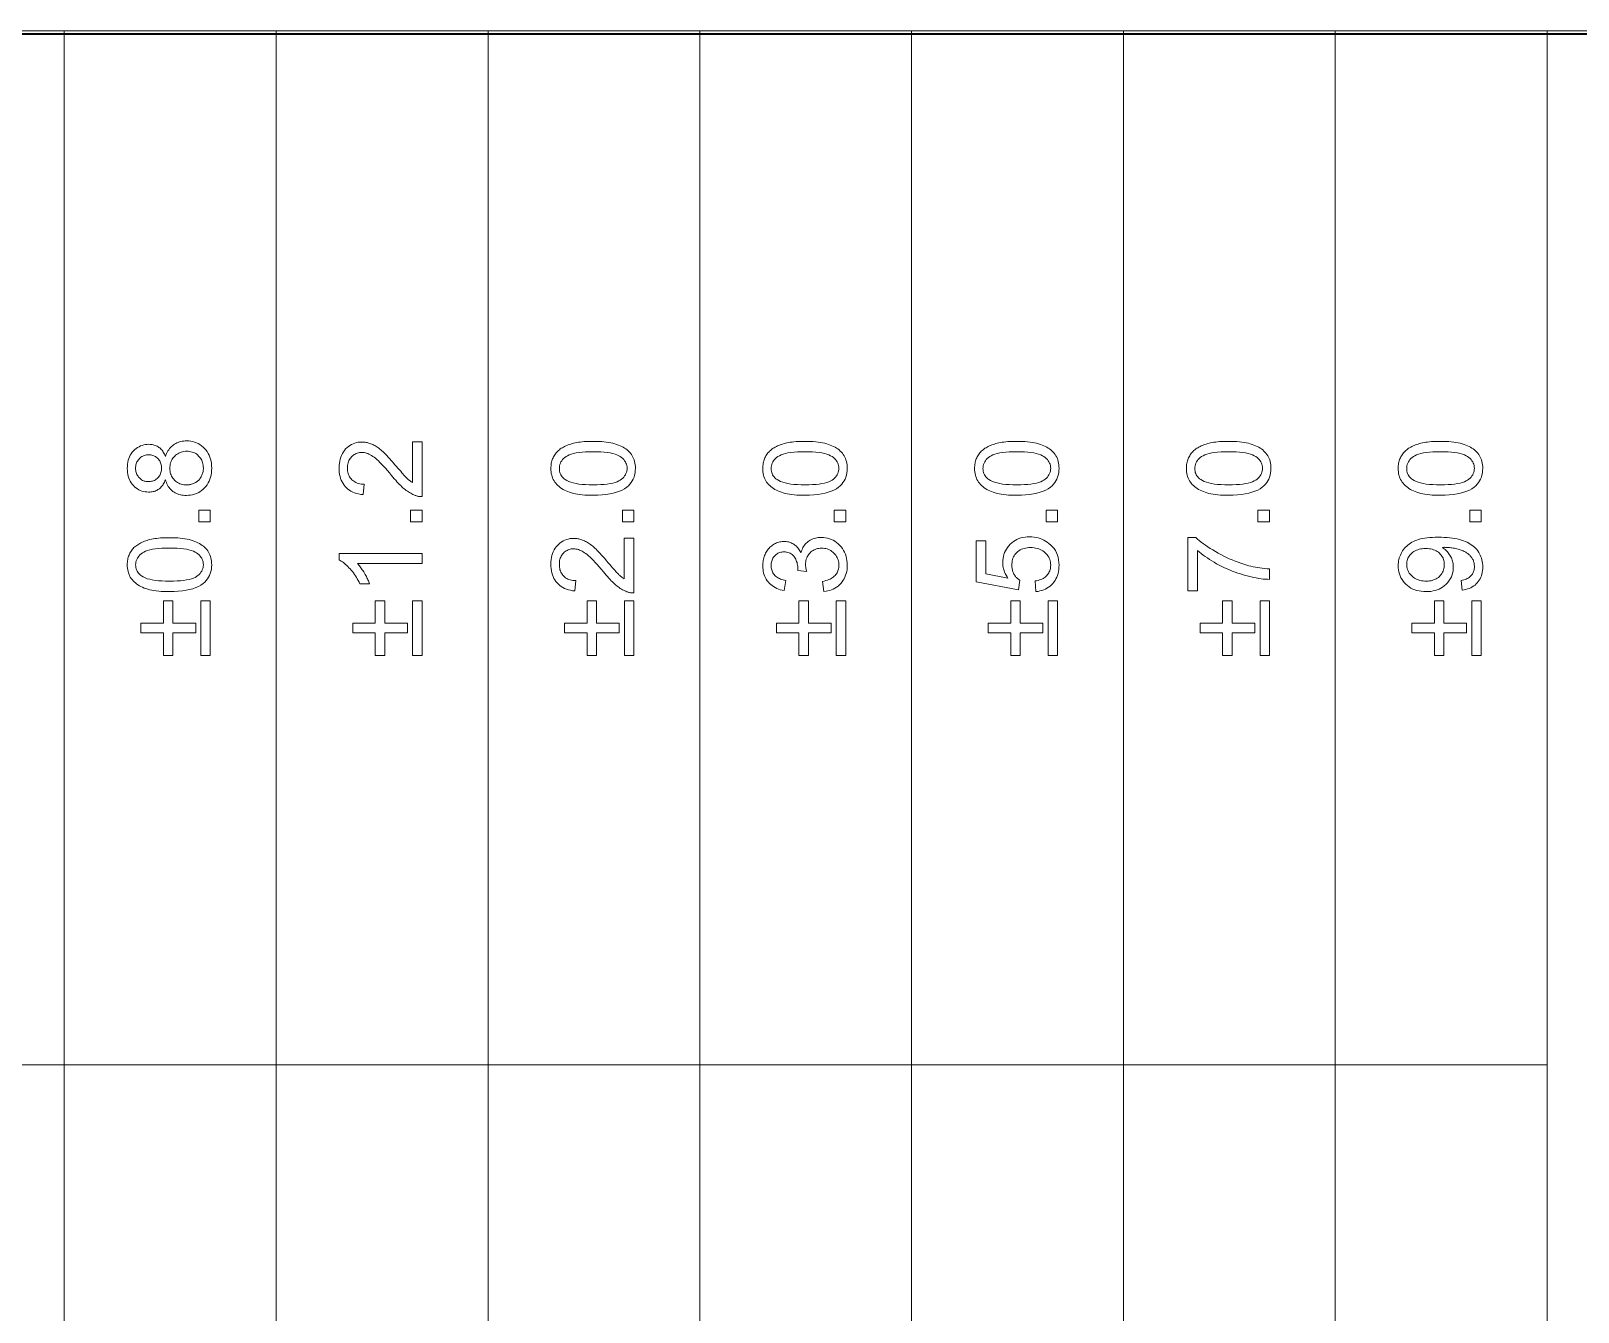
# Model space of a CAD drawing. Extents: x 23 to 417, y 3 to 294.
# Drawn here: x 194.55 to 213.25, y 34.78 to 50.27 of the extents above; entities that cross this region are included whole.
import ezdxf

# ---------------------------------------------------------------- set-up
doc = ezdxf.new("R2010")
doc.units = 0

msp = doc.modelspace()

# ---------------------------------------------------------------- linework, layer by layer
at = {"color": 7, "lineweight": 35}
msp.add_line((30.237, 50.237), (409.763, 50.237), dxfattribs=at)
at = {"color": 7, "lineweight": 13}
for p, q in [((176.467, 50.272), (230.802, 50.272)), ((194.952, 10.272), (194.952, 50.272)), ((197.513, 10.272), (197.513, 50.272)), ((200.074, 10.272), (200.074, 50.272)), ((202.634, 10.272), (202.634, 50.272)), ((205.195, 10.272), (205.195, 50.272)), ((207.756, 10.272), (207.756, 50.272)), ((210.316, 10.272), (210.316, 50.272)), ((212.877, 10.272), (212.877, 50.272)), ((182.149, 37.772), (212.877, 37.772))]:
    msp.add_line(p, q, dxfattribs=at)
for points in [[(196.175, 44.846), (196.169, 44.831), (196.162, 44.817), (196.156, 44.804), (196.148, 44.791), (196.141, 44.78), (196.132, 44.769), (196.124, 44.759), (196.115, 44.749), (196.105, 44.741), (196.095, 44.733), (196.084, 44.726), (196.073, 44.72), (196.062, 44.714), (196.05, 44.709), (196.038, 44.705), (196.025, 44.702), (196.012, 44.699), (195.999, 44.697), (195.985, 44.696), (195.971, 44.696), (195.949, 44.697), (195.928, 44.699), (195.908, 44.703), (195.889, 44.709), (195.87, 44.716), (195.852, 44.724), (195.835, 44.734), (195.818, 44.746), (195.802, 44.76), (195.787, 44.774), (195.773, 44.791), (195.76, 44.808), (195.749, 44.826), (195.74, 44.846), (195.731, 44.866), (195.725, 44.887), (195.719, 44.91), (195.716, 44.933), (195.714, 44.958), (195.713, 44.983), (195.714, 45.009), (195.716, 45.034), (195.72, 45.057), (195.725, 45.08), (195.732, 45.101), (195.74, 45.122), (195.75, 45.141), (195.761, 45.16), (195.774, 45.177), (195.789, 45.194), (195.804, 45.209), (195.821, 45.223), (195.837, 45.235), (195.855, 45.245), (195.873, 45.254), (195.892, 45.261), (195.912, 45.267), (195.932, 45.271), (195.953, 45.273), (195.974, 45.274), (195.988, 45.273), (196.001, 45.272), (196.014, 45.27), (196.027, 45.268), (196.039, 45.265), (196.051, 45.261), (196.063, 45.256), (196.074, 45.25), (196.085, 45.244), (196.095, 45.237), (196.105, 45.23), (196.115, 45.221), (196.124, 45.212), (196.133, 45.202), (196.141, 45.191), (196.148, 45.18), (196.156, 45.168), (196.162, 45.155), (196.169, 45.141), (196.175, 45.126), (196.181, 45.144), (196.188, 45.162), (196.196, 45.178), (196.204, 45.193), (196.214, 45.208), (196.224, 45.221), (196.235, 45.234), (196.246, 45.246), (196.258, 45.257), (196.271, 45.267), (196.285, 45.276), (196.299, 45.284), (196.314, 45.291), (196.329, 45.297), (196.345, 45.303), (196.361, 45.307), (196.378, 45.31), (196.395, 45.313), (196.413, 45.314), (196.431, 45.315), (196.456, 45.314), (196.481, 45.311), (196.504, 45.307), (196.527, 45.3), (196.549, 45.292), (196.57, 45.282), (196.591, 45.27), (196.61, 45.257), (196.629, 45.241), (196.647, 45.224), (196.663, 45.205), (196.678, 45.185), (196.691, 45.164), (196.703, 45.142), (196.712, 45.119), (196.72, 45.094), (196.726, 45.069), (196.73, 45.042), (196.733, 45.014), (196.734, 44.985), (196.733, 44.956), (196.73, 44.928), (196.726, 44.902), (196.72, 44.876), (196.712, 44.852), (196.702, 44.828), (196.691, 44.806), (196.678, 44.785), (196.663, 44.765), (196.646, 44.746), (196.628, 44.729), (196.609, 44.714), (196.59, 44.7), (196.569, 44.688), (196.548, 44.678), (196.526, 44.67), (196.502, 44.664), (196.478, 44.659), (196.453, 44.657), (196.428, 44.656), (196.408, 44.656), (196.39, 44.658), (196.372, 44.66), (196.355, 44.664), (196.338, 44.668), (196.322, 44.674), (196.307, 44.68), (196.292, 44.687), (196.278, 44.696), (196.264, 44.705), (196.252, 44.716), (196.24, 44.727), (196.229, 44.739), (196.218, 44.751), (196.209, 44.765), (196.2, 44.78), (196.193, 44.795), (196.186, 44.811), (196.18, 44.828)], [(199.16, 45.302), (199.278, 45.302), (199.278, 44.641), (199.269, 44.641), (199.26, 44.642), (199.251, 44.642), (199.243, 44.643), (199.234, 44.644), (199.226, 44.646), (199.217, 44.648), (199.209, 44.65), (199.201, 44.653), (199.192, 44.656), (199.179, 44.661), (199.165, 44.667), (199.152, 44.674), (199.139, 44.681), (199.125, 44.689), (199.112, 44.697), (199.099, 44.706), (199.086, 44.716), (199.072, 44.726), (199.059, 44.737), (199.046, 44.748), (199.032, 44.761), (199.018, 44.774), (199.004, 44.789), (198.989, 44.805), (198.973, 44.821), (198.958, 44.839), (198.941, 44.857), (198.925, 44.877), (198.908, 44.897), (198.882, 44.929), (198.857, 44.958), (198.833, 44.986), (198.81, 45.011), (198.788, 45.034), (198.767, 45.055), (198.748, 45.074), (198.73, 45.09), (198.712, 45.105), (198.696, 45.118), (198.681, 45.128), (198.665, 45.138), (198.65, 45.147), (198.635, 45.154), (198.62, 45.161), (198.605, 45.166), (198.591, 45.17), (198.577, 45.173), (198.562, 45.174), (198.548, 45.175), (198.534, 45.174), (198.52, 45.173), (198.507, 45.17), (198.494, 45.167), (198.481, 45.162), (198.469, 45.156), (198.457, 45.149), (198.446, 45.141), (198.436, 45.133), (198.425, 45.123), (198.416, 45.112), (198.407, 45.101), (198.4, 45.089), (198.393, 45.076), (198.388, 45.063), (198.383, 45.049), (198.38, 45.034), (198.377, 45.019), (198.376, 45.003), (198.375, 44.987), (198.376, 44.969), (198.377, 44.953), (198.38, 44.937), (198.384, 44.921), (198.388, 44.907), (198.394, 44.893), (198.401, 44.88), (198.409, 44.867), (198.418, 44.856), (198.428, 44.845), (198.439, 44.835), (198.451, 44.826), (198.464, 44.818), (198.477, 44.811), (198.492, 44.805), (198.507, 44.8), (198.523, 44.796), (198.54, 44.793), (198.557, 44.791), (198.576, 44.791), (198.563, 44.665), (198.535, 44.668), (198.509, 44.673), (198.484, 44.679), (198.461, 44.686), (198.438, 44.695), (198.417, 44.706), (198.398, 44.718), (198.38, 44.731), (198.363, 44.746), (198.348, 44.762), (198.333, 44.78), (198.321, 44.798), (198.31, 44.818), (198.3, 44.839), (198.292, 44.861), (198.285, 44.885), (198.28, 44.909), (198.276, 44.935), (198.274, 44.961), (198.274, 44.989), (198.274, 45.018), (198.277, 45.044), (198.281, 45.07), (198.286, 45.095), (198.293, 45.118), (198.302, 45.14), (198.313, 45.161), (198.325, 45.181), (198.338, 45.2), (198.353, 45.217), (198.37, 45.233), (198.387, 45.247), (198.405, 45.26), (198.423, 45.271), (198.443, 45.28), (198.463, 45.288), (198.484, 45.294), (198.505, 45.298), (198.528, 45.3), (198.551, 45.301), (198.563, 45.301), (198.575, 45.3), (198.587, 45.299), (198.599, 45.297), (198.611, 45.295), (198.622, 45.292), (198.634, 45.289), (198.646, 45.285), (198.658, 45.281), (198.669, 45.277), (198.681, 45.271), (198.693, 45.265), (198.704, 45.259), (198.717, 45.252), (198.729, 45.244), (198.741, 45.235), (198.753, 45.226), (198.766, 45.216), (198.778, 45.206), (198.791, 45.195), (198.805, 45.183), (198.819, 45.169), (198.834, 45.154), (198.85, 45.137), (198.867, 45.119), (198.885, 45.099), (198.904, 45.078), (198.924, 45.056), (198.945, 45.031), (198.967, 45.006), (198.985, 44.984), (199.002, 44.965), (199.018, 44.947), (199.032, 44.93), (199.045, 44.915), (199.057, 44.902), (199.068, 44.89), (199.077, 44.88), (199.086, 44.871), (199.093, 44.864), (199.1, 44.858), (199.106, 44.852), (199.113, 44.846), (199.12, 44.84), (199.126, 44.835), (199.133, 44.83), (199.14, 44.825), (199.146, 44.821), (199.153, 44.816), (199.16, 44.812)], [(201.345, 44.657), (201.31, 44.657), (201.277, 44.659), (201.245, 44.66), (201.214, 44.663), (201.185, 44.666), (201.157, 44.67), (201.131, 44.675), (201.106, 44.68), (201.082, 44.687), (201.06, 44.694), (201.039, 44.701), (201.018, 44.71), (200.999, 44.719), (200.981, 44.728), (200.964, 44.739), (200.948, 44.75), (200.933, 44.762), (200.918, 44.775), (200.905, 44.788), (200.893, 44.802), (200.882, 44.817), (200.872, 44.832), (200.863, 44.849), (200.855, 44.866), (200.849, 44.883), (200.844, 44.902), (200.839, 44.921), (200.837, 44.941), (200.835, 44.962), (200.834, 44.983), (200.835, 44.999), (200.836, 45.015), (200.837, 45.03), (200.839, 45.044), (200.842, 45.059), (200.846, 45.073), (200.85, 45.086), (200.855, 45.099), (200.86, 45.112), (200.867, 45.124), (200.873, 45.136), (200.881, 45.148), (200.889, 45.159), (200.897, 45.17), (200.906, 45.18), (200.916, 45.19), (200.926, 45.199), (200.937, 45.208), (200.948, 45.217), (200.96, 45.225), (200.973, 45.232), (200.986, 45.24), (200.999, 45.247), (201.013, 45.254), (201.028, 45.26), (201.043, 45.266), (201.059, 45.272), (201.075, 45.277), (201.092, 45.282), (201.109, 45.287), (201.127, 45.291), (201.146, 45.295), (201.167, 45.298), (201.189, 45.301), (201.212, 45.304), (201.236, 45.306), (201.261, 45.307), (201.288, 45.308), (201.316, 45.309), (201.345, 45.309), (201.38, 45.309), (201.413, 45.308), (201.445, 45.306), (201.475, 45.303), (201.504, 45.3), (201.532, 45.296), (201.558, 45.292), (201.583, 45.286), (201.607, 45.28), (201.629, 45.273), (201.65, 45.265), (201.671, 45.257), (201.69, 45.248), (201.708, 45.238), (201.725, 45.228), (201.741, 45.217), (201.757, 45.205), (201.771, 45.192), (201.784, 45.179), (201.796, 45.165), (201.808, 45.15), (201.818, 45.135), (201.826, 45.118), (201.834, 45.101), (201.841, 45.084), (201.846, 45.065), (201.85, 45.046), (201.853, 45.026), (201.855, 45.005), (201.855, 44.983), (201.854, 44.955), (201.851, 44.928), (201.846, 44.902), (201.839, 44.877), (201.829, 44.854), (201.818, 44.832), (201.805, 44.811), (201.789, 44.792), (201.771, 44.773), (201.752, 44.756), (201.725, 44.737), (201.695, 44.72), (201.663, 44.706), (201.627, 44.693), (201.588, 44.682), (201.545, 44.673), (201.5, 44.666), (201.452, 44.661), (201.4, 44.658)], [(203.906, 44.657), (203.871, 44.657), (203.838, 44.659), (203.806, 44.66), (203.775, 44.663), (203.746, 44.666), (203.718, 44.67), (203.691, 44.675), (203.666, 44.68), (203.643, 44.687), (203.62, 44.694), (203.599, 44.701), (203.579, 44.71), (203.56, 44.719), (203.542, 44.728), (203.525, 44.739), (203.508, 44.75), (203.493, 44.762), (203.479, 44.775), (203.466, 44.788), (203.454, 44.802), (203.442, 44.817), (203.432, 44.832), (203.424, 44.849), (203.416, 44.866), (203.41, 44.883), (203.404, 44.902), (203.4, 44.921), (203.397, 44.941), (203.396, 44.962), (203.395, 44.983), (203.395, 44.999), (203.396, 45.015), (203.398, 45.03), (203.4, 45.044), (203.403, 45.059), (203.407, 45.073), (203.411, 45.086), (203.416, 45.099), (203.421, 45.112), (203.427, 45.124), (203.434, 45.136), (203.441, 45.148), (203.449, 45.159), (203.458, 45.17), (203.467, 45.18), (203.477, 45.19), (203.487, 45.199), (203.497, 45.208), (203.509, 45.217), (203.521, 45.225), (203.533, 45.232), (203.546, 45.24), (203.56, 45.247), (203.574, 45.254), (203.588, 45.26), (203.604, 45.266), (203.619, 45.272), (203.635, 45.277), (203.652, 45.282), (203.669, 45.287), (203.688, 45.291), (203.707, 45.295), (203.728, 45.298), (203.749, 45.301), (203.772, 45.304), (203.797, 45.306), (203.822, 45.307), (203.849, 45.308), (203.877, 45.309), (203.906, 45.309), (203.94, 45.309), (203.974, 45.308), (204.005, 45.306), (204.036, 45.303), (204.065, 45.3), (204.093, 45.296), (204.119, 45.292), (204.144, 45.286), (204.168, 45.28), (204.19, 45.273), (204.211, 45.265), (204.231, 45.257), (204.25, 45.248), (204.269, 45.238), (204.286, 45.228), (204.302, 45.217), (204.317, 45.205), (204.331, 45.192), (204.345, 45.179), (204.357, 45.165), (204.368, 45.15), (204.378, 45.135), (204.387, 45.118), (204.395, 45.101), (204.401, 45.084), (204.407, 45.065), (204.411, 45.046), (204.414, 45.026), (204.415, 45.005), (204.416, 44.983), (204.415, 44.955), (204.412, 44.928), (204.407, 44.902), (204.399, 44.877), (204.39, 44.854), (204.379, 44.832), (204.365, 44.811), (204.35, 44.792), (204.332, 44.773), (204.312, 44.756), (204.286, 44.737), (204.256, 44.72), (204.223, 44.706), (204.187, 44.693), (204.148, 44.682), (204.106, 44.673), (204.061, 44.666), (204.012, 44.661), (203.961, 44.658)], [(206.467, 44.657), (206.432, 44.657), (206.398, 44.659), (206.366, 44.66), (206.336, 44.663), (206.307, 44.666), (206.279, 44.67), (206.252, 44.675), (206.227, 44.68), (206.203, 44.687), (206.181, 44.694), (206.16, 44.701), (206.14, 44.71), (206.121, 44.719), (206.103, 44.728), (206.085, 44.739), (206.069, 44.75), (206.054, 44.762), (206.04, 44.775), (206.027, 44.788), (206.014, 44.802), (206.003, 44.817), (205.993, 44.832), (205.984, 44.849), (205.977, 44.866), (205.97, 44.883), (205.965, 44.902), (205.961, 44.921), (205.958, 44.941), (205.956, 44.962), (205.956, 44.983), (205.956, 44.999), (205.957, 45.015), (205.959, 45.03), (205.961, 45.044), (205.964, 45.059), (205.967, 45.073), (205.972, 45.086), (205.976, 45.099), (205.982, 45.112), (205.988, 45.124), (205.995, 45.136), (206.002, 45.148), (206.01, 45.159), (206.019, 45.17), (206.028, 45.18), (206.037, 45.19), (206.047, 45.199), (206.058, 45.208), (206.07, 45.217), (206.081, 45.225), (206.094, 45.232), (206.107, 45.24), (206.121, 45.247), (206.135, 45.254), (206.149, 45.26), (206.164, 45.266), (206.18, 45.272), (206.196, 45.277), (206.213, 45.282), (206.23, 45.287), (206.248, 45.291), (206.268, 45.295), (206.288, 45.298), (206.31, 45.301), (206.333, 45.304), (206.357, 45.306), (206.383, 45.307), (206.41, 45.308), (206.437, 45.309), (206.467, 45.309), (206.501, 45.309), (206.534, 45.308), (206.566, 45.306), (206.596, 45.303), (206.626, 45.3), (206.653, 45.296), (206.68, 45.292), (206.705, 45.286), (206.728, 45.28), (206.751, 45.273), (206.772, 45.265), (206.792, 45.257), (206.811, 45.248), (206.829, 45.238), (206.846, 45.228), (206.863, 45.217), (206.878, 45.205), (206.892, 45.192), (206.905, 45.179), (206.918, 45.165), (206.929, 45.15), (206.939, 45.135), (206.948, 45.118), (206.956, 45.101), (206.962, 45.084), (206.967, 45.065), (206.971, 45.046), (206.974, 45.026), (206.976, 45.005), (206.977, 44.983), (206.976, 44.955), (206.973, 44.928), (206.967, 44.902), (206.96, 44.877), (206.951, 44.854), (206.939, 44.832), (206.926, 44.811), (206.91, 44.792), (206.893, 44.773), (206.873, 44.756), (206.847, 44.737), (206.817, 44.72), (206.784, 44.706), (206.748, 44.693), (206.709, 44.682), (206.667, 44.673), (206.621, 44.666), (206.573, 44.661), (206.521, 44.658)], [(209.027, 44.657), (208.992, 44.657), (208.959, 44.659), (208.927, 44.66), (208.896, 44.663), (208.867, 44.666), (208.839, 44.67), (208.813, 44.675), (208.788, 44.68), (208.764, 44.687), (208.742, 44.694), (208.721, 44.701), (208.701, 44.71), (208.681, 44.719), (208.663, 44.728), (208.646, 44.739), (208.63, 44.75), (208.615, 44.762), (208.6, 44.775), (208.587, 44.788), (208.575, 44.802), (208.564, 44.817), (208.554, 44.832), (208.545, 44.849), (208.537, 44.866), (208.531, 44.883), (208.526, 44.902), (208.522, 44.921), (208.519, 44.941), (208.517, 44.962), (208.516, 44.983), (208.517, 44.999), (208.518, 45.015), (208.519, 45.03), (208.522, 45.044), (208.524, 45.059), (208.528, 45.073), (208.532, 45.086), (208.537, 45.099), (208.543, 45.112), (208.549, 45.124), (208.556, 45.136), (208.563, 45.148), (208.571, 45.159), (208.579, 45.17), (208.588, 45.18), (208.598, 45.19), (208.608, 45.199), (208.619, 45.208), (208.63, 45.217), (208.642, 45.225), (208.655, 45.232), (208.668, 45.24), (208.681, 45.247), (208.695, 45.254), (208.71, 45.26), (208.725, 45.266), (208.741, 45.272), (208.757, 45.277), (208.774, 45.282), (208.791, 45.287), (208.809, 45.291), (208.828, 45.295), (208.849, 45.298), (208.871, 45.301), (208.894, 45.304), (208.918, 45.306), (208.944, 45.307), (208.97, 45.308), (208.998, 45.309), (209.027, 45.309), (209.062, 45.309), (209.095, 45.308), (209.127, 45.306), (209.157, 45.303), (209.186, 45.3), (209.214, 45.296), (209.24, 45.292), (209.265, 45.286), (209.289, 45.28), (209.311, 45.273), (209.332, 45.265), (209.353, 45.257), (209.372, 45.248), (209.39, 45.238), (209.407, 45.228), (209.423, 45.217), (209.439, 45.205), (209.453, 45.192), (209.466, 45.179), (209.478, 45.165), (209.49, 45.15), (209.5, 45.135), (209.509, 45.118), (209.516, 45.101), (209.523, 45.084), (209.528, 45.065), (209.532, 45.046), (209.535, 45.026), (209.537, 45.005), (209.537, 44.983), (209.536, 44.955), (209.533, 44.928), (209.528, 44.902), (209.521, 44.877), (209.512, 44.854), (209.5, 44.832), (209.487, 44.811), (209.471, 44.792), (209.454, 44.773), (209.434, 44.756), (209.407, 44.737), (209.378, 44.72), (209.345, 44.706), (209.309, 44.693), (209.27, 44.682), (209.228, 44.673), (209.182, 44.666), (209.134, 44.661), (209.082, 44.658)], [(211.588, 44.657), (211.553, 44.657), (211.52, 44.659), (211.488, 44.66), (211.457, 44.663), (211.428, 44.666), (211.4, 44.67), (211.374, 44.675), (211.349, 44.68), (211.325, 44.687), (211.302, 44.694), (211.281, 44.701), (211.261, 44.71), (211.242, 44.719), (211.224, 44.728), (211.207, 44.739), (211.191, 44.75), (211.175, 44.762), (211.161, 44.775), (211.148, 44.788), (211.136, 44.802), (211.125, 44.817), (211.115, 44.832), (211.106, 44.849), (211.098, 44.866), (211.092, 44.883), (211.086, 44.902), (211.082, 44.921), (211.079, 44.941), (211.078, 44.962), (211.077, 44.983), (211.077, 44.999), (211.078, 45.015), (211.08, 45.03), (211.082, 45.044), (211.085, 45.059), (211.089, 45.073), (211.093, 45.086), (211.098, 45.099), (211.103, 45.112), (211.109, 45.124), (211.116, 45.136), (211.124, 45.148), (211.131, 45.159), (211.14, 45.17), (211.149, 45.18), (211.159, 45.19), (211.169, 45.199), (211.18, 45.208), (211.191, 45.217), (211.203, 45.225), (211.215, 45.232), (211.228, 45.24), (211.242, 45.247), (211.256, 45.254), (211.271, 45.26), (211.286, 45.266), (211.301, 45.272), (211.318, 45.277), (211.334, 45.282), (211.352, 45.287), (211.37, 45.291), (211.389, 45.295), (211.41, 45.298), (211.432, 45.301), (211.455, 45.304), (211.479, 45.306), (211.504, 45.307), (211.531, 45.308), (211.559, 45.309), (211.588, 45.309), (211.622, 45.309), (211.656, 45.308), (211.687, 45.306), (211.718, 45.303), (211.747, 45.3), (211.775, 45.296), (211.801, 45.292), (211.826, 45.286), (211.85, 45.28), (211.872, 45.273), (211.893, 45.265), (211.913, 45.257), (211.933, 45.248), (211.951, 45.238), (211.968, 45.228), (211.984, 45.217), (211.999, 45.205), (212.014, 45.192), (212.027, 45.179), (212.039, 45.165), (212.05, 45.15), (212.06, 45.135), (212.069, 45.118), (212.077, 45.101), (212.083, 45.084), (212.089, 45.065), (212.093, 45.046), (212.096, 45.026), (212.098, 45.005), (212.098, 44.983), (212.097, 44.955), (212.094, 44.928), (212.089, 44.902), (212.082, 44.877), (212.072, 44.854), (212.061, 44.832), (212.047, 44.811), (212.032, 44.792), (212.014, 44.773), (211.995, 44.756), (211.968, 44.737), (211.938, 44.72), (211.906, 44.706), (211.87, 44.693), (211.83, 44.682), (211.788, 44.673), (211.743, 44.666), (211.694, 44.661), (211.643, 44.658)], [(195.967, 44.822), (195.98, 44.822), (195.994, 44.823), (196.007, 44.826), (196.019, 44.829), (196.031, 44.833), (196.042, 44.838), (196.053, 44.844), (196.063, 44.851), (196.073, 44.859), (196.083, 44.867), (196.091, 44.877), (196.099, 44.887), (196.105, 44.897), (196.111, 44.908), (196.116, 44.92), (196.12, 44.932), (196.123, 44.945), (196.126, 44.958), (196.127, 44.972), (196.128, 44.986), (196.127, 45), (196.126, 45.013), (196.124, 45.026), (196.12, 45.039), (196.116, 45.05), (196.111, 45.062), (196.106, 45.073), (196.099, 45.083), (196.091, 45.093), (196.083, 45.102), (196.074, 45.111), (196.064, 45.119), (196.054, 45.125), (196.044, 45.131), (196.033, 45.136), (196.022, 45.14), (196.01, 45.143), (195.998, 45.146), (195.986, 45.147), (195.973, 45.148), (195.96, 45.147), (195.947, 45.146), (195.935, 45.143), (195.923, 45.14), (195.911, 45.136), (195.9, 45.131), (195.889, 45.125), (195.879, 45.118), (195.869, 45.11), (195.86, 45.101), (195.851, 45.091), (195.843, 45.081), (195.836, 45.071), (195.83, 45.06), (195.825, 45.048), (195.821, 45.037), (195.818, 45.024), (195.816, 45.011), (195.814, 44.998), (195.814, 44.985), (195.814, 44.971), (195.816, 44.957), (195.818, 44.945), (195.821, 44.932), (195.825, 44.92), (195.83, 44.909), (195.836, 44.898), (195.843, 44.887), (195.85, 44.877), (195.859, 44.868), (195.868, 44.859), (195.877, 44.851), (195.887, 44.844), (195.898, 44.838), (195.908, 44.833), (195.919, 44.829), (195.93, 44.826), (195.942, 44.823), (195.954, 44.822)], [(196.428, 44.782), (196.439, 44.782), (196.449, 44.783), (196.46, 44.784), (196.47, 44.786), (196.48, 44.788), (196.49, 44.791), (196.5, 44.794), (196.51, 44.798), (196.52, 44.802), (196.53, 44.807), (196.54, 44.812), (196.549, 44.818), (196.557, 44.824), (196.566, 44.831), (196.574, 44.838), (196.581, 44.845), (196.588, 44.854), (196.594, 44.862), (196.6, 44.871), (196.606, 44.881), (196.611, 44.891), (196.616, 44.901), (196.62, 44.911), (196.623, 44.921), (196.626, 44.932), (196.629, 44.943), (196.631, 44.953), (196.632, 44.964), (196.633, 44.975), (196.633, 44.987), (196.632, 45.004), (196.631, 45.021), (196.628, 45.037), (196.624, 45.052), (196.619, 45.067), (196.613, 45.081), (196.605, 45.095), (196.597, 45.108), (196.587, 45.12), (196.576, 45.132), (196.565, 45.143), (196.552, 45.153), (196.54, 45.161), (196.526, 45.169), (196.512, 45.175), (196.497, 45.18), (196.482, 45.184), (196.466, 45.187), (196.45, 45.189), (196.432, 45.189), (196.415, 45.189), (196.398, 45.187), (196.382, 45.184), (196.366, 45.18), (196.351, 45.174), (196.337, 45.168), (196.323, 45.16), (196.31, 45.151), (196.298, 45.141), (196.286, 45.13), (196.275, 45.118), (196.265, 45.105), (196.256, 45.092), (196.249, 45.078), (196.242, 45.064), (196.237, 45.049), (196.233, 45.033), (196.23, 45.017), (196.228, 45), (196.228, 44.983), (196.228, 44.965), (196.23, 44.949), (196.233, 44.933), (196.237, 44.918), (196.242, 44.903), (196.248, 44.889), (196.256, 44.876), (196.264, 44.863), (196.274, 44.851), (196.285, 44.839), (196.297, 44.828), (196.309, 44.818), (196.322, 44.81), (196.336, 44.802), (196.35, 44.796), (196.364, 44.791), (196.379, 44.787), (196.395, 44.784), (196.411, 44.783)], [(201.345, 44.783), (201.393, 44.784), (201.437, 44.786), (201.478, 44.789), (201.516, 44.793), (201.55, 44.798), (201.581, 44.804), (201.609, 44.812), (201.634, 44.82), (201.655, 44.83), (201.673, 44.841), (201.688, 44.853), (201.702, 44.865), (201.714, 44.878), (201.725, 44.891), (201.734, 44.905), (201.741, 44.92), (201.747, 44.935), (201.751, 44.95), (201.754, 44.967), (201.754, 44.983), (201.754, 45), (201.751, 45.016), (201.747, 45.032), (201.741, 45.047), (201.734, 45.061), (201.725, 45.075), (201.714, 45.088), (201.702, 45.101), (201.688, 45.114), (201.673, 45.125), (201.655, 45.136), (201.633, 45.146), (201.609, 45.155), (201.581, 45.162), (201.55, 45.169), (201.515, 45.174), (201.478, 45.178), (201.437, 45.181), (201.393, 45.182), (201.345, 45.183), (201.297, 45.182), (201.253, 45.181), (201.212, 45.178), (201.174, 45.174), (201.14, 45.169), (201.108, 45.162), (201.081, 45.155), (201.056, 45.146), (201.035, 45.136), (201.017, 45.125), (201.002, 45.114), (200.988, 45.101), (200.976, 45.088), (200.965, 45.075), (200.956, 45.061), (200.949, 45.046), (200.943, 45.031), (200.939, 45.015), (200.937, 44.999), (200.936, 44.982), (200.937, 44.965), (200.939, 44.949), (200.942, 44.934), (200.947, 44.92), (200.954, 44.906), (200.962, 44.893), (200.971, 44.88), (200.982, 44.868), (200.994, 44.857), (201.007, 44.847), (201.027, 44.835), (201.05, 44.824), (201.076, 44.814), (201.105, 44.806), (201.138, 44.799), (201.173, 44.793), (201.211, 44.789), (201.253, 44.786), (201.297, 44.784)], [(203.906, 44.783), (203.953, 44.784), (203.998, 44.786), (204.039, 44.789), (204.076, 44.793), (204.111, 44.798), (204.142, 44.804), (204.17, 44.812), (204.194, 44.82), (204.216, 44.83), (204.234, 44.841), (204.249, 44.853), (204.263, 44.865), (204.275, 44.878), (204.286, 44.891), (204.295, 44.905), (204.302, 44.92), (204.308, 44.935), (204.312, 44.95), (204.314, 44.967), (204.315, 44.983), (204.314, 45), (204.312, 45.016), (204.308, 45.032), (204.302, 45.047), (204.295, 45.061), (204.286, 45.075), (204.275, 45.088), (204.263, 45.101), (204.249, 45.114), (204.233, 45.125), (204.215, 45.136), (204.194, 45.146), (204.169, 45.155), (204.142, 45.162), (204.11, 45.169), (204.076, 45.174), (204.038, 45.178), (203.998, 45.181), (203.953, 45.182), (203.906, 45.183), (203.858, 45.182), (203.814, 45.181), (203.773, 45.178), (203.735, 45.174), (203.7, 45.169), (203.669, 45.162), (203.641, 45.155), (203.617, 45.146), (203.596, 45.136), (203.578, 45.125), (203.562, 45.114), (203.549, 45.101), (203.536, 45.088), (203.526, 45.075), (203.517, 45.061), (203.51, 45.046), (203.504, 45.031), (203.5, 45.015), (203.497, 44.999), (203.497, 44.982), (203.497, 44.965), (203.499, 44.949), (203.503, 44.934), (203.508, 44.92), (203.514, 44.906), (203.522, 44.893), (203.532, 44.88), (203.542, 44.868), (203.555, 44.857), (203.568, 44.847), (203.588, 44.835), (203.611, 44.824), (203.637, 44.814), (203.666, 44.806), (203.698, 44.799), (203.734, 44.793), (203.772, 44.789), (203.814, 44.786), (203.858, 44.784)], [(206.467, 44.783), (206.514, 44.784), (206.558, 44.786), (206.599, 44.789), (206.637, 44.793), (206.672, 44.798), (206.703, 44.804), (206.731, 44.812), (206.755, 44.82), (206.776, 44.83), (206.794, 44.841), (206.81, 44.853), (206.824, 44.865), (206.836, 44.878), (206.846, 44.891), (206.855, 44.905), (206.863, 44.92), (206.868, 44.935), (206.873, 44.95), (206.875, 44.967), (206.876, 44.983), (206.875, 45), (206.873, 45.016), (206.868, 45.032), (206.863, 45.047), (206.855, 45.061), (206.846, 45.075), (206.836, 45.088), (206.823, 45.101), (206.81, 45.114), (206.794, 45.125), (206.776, 45.136), (206.755, 45.146), (206.73, 45.155), (206.702, 45.162), (206.671, 45.169), (206.637, 45.174), (206.599, 45.178), (206.558, 45.181), (206.514, 45.182), (206.467, 45.183), (206.419, 45.182), (206.374, 45.181), (206.333, 45.178), (206.296, 45.174), (206.261, 45.169), (206.23, 45.162), (206.202, 45.155), (206.178, 45.146), (206.156, 45.136), (206.138, 45.125), (206.123, 45.114), (206.109, 45.101), (206.097, 45.088), (206.087, 45.075), (206.078, 45.061), (206.07, 45.046), (206.065, 45.031), (206.061, 45.015), (206.058, 44.999), (206.057, 44.982), (206.058, 44.965), (206.06, 44.949), (206.064, 44.934), (206.069, 44.92), (206.075, 44.906), (206.083, 44.893), (206.092, 44.88), (206.103, 44.868), (206.115, 44.857), (206.129, 44.847), (206.149, 44.835), (206.172, 44.824), (206.198, 44.814), (206.227, 44.806), (206.259, 44.799), (206.294, 44.793), (206.333, 44.789), (206.374, 44.786), (206.419, 44.784)], [(209.027, 44.783), (209.075, 44.784), (209.119, 44.786), (209.16, 44.789), (209.198, 44.793), (209.232, 44.798), (209.263, 44.804), (209.291, 44.812), (209.316, 44.82), (209.337, 44.83), (209.355, 44.841), (209.37, 44.853), (209.384, 44.865), (209.397, 44.878), (209.407, 44.891), (209.416, 44.905), (209.423, 44.92), (209.429, 44.935), (209.433, 44.95), (209.436, 44.967), (209.437, 44.983), (209.436, 45), (209.433, 45.016), (209.429, 45.032), (209.423, 45.047), (209.416, 45.061), (209.407, 45.075), (209.396, 45.088), (209.384, 45.101), (209.37, 45.114), (209.355, 45.125), (209.337, 45.136), (209.315, 45.146), (209.291, 45.155), (209.263, 45.162), (209.232, 45.169), (209.198, 45.174), (209.16, 45.178), (209.119, 45.181), (209.075, 45.182), (209.027, 45.183), (208.98, 45.182), (208.935, 45.181), (208.894, 45.178), (208.856, 45.174), (208.822, 45.169), (208.791, 45.162), (208.763, 45.155), (208.738, 45.146), (208.717, 45.136), (208.699, 45.125), (208.684, 45.114), (208.67, 45.101), (208.658, 45.088), (208.647, 45.075), (208.638, 45.061), (208.631, 45.046), (208.625, 45.031), (208.621, 45.015), (208.619, 44.999), (208.618, 44.982), (208.619, 44.965), (208.621, 44.949), (208.624, 44.934), (208.629, 44.92), (208.636, 44.906), (208.644, 44.893), (208.653, 44.88), (208.664, 44.868), (208.676, 44.857), (208.69, 44.847), (208.709, 44.835), (208.732, 44.824), (208.758, 44.814), (208.787, 44.806), (208.82, 44.799), (208.855, 44.793), (208.893, 44.789), (208.935, 44.786), (208.98, 44.784)], [(211.588, 44.783), (211.636, 44.784), (211.68, 44.786), (211.721, 44.789), (211.759, 44.793), (211.793, 44.798), (211.824, 44.804), (211.852, 44.812), (211.877, 44.82), (211.898, 44.83), (211.916, 44.841), (211.931, 44.853), (211.945, 44.865), (211.957, 44.878), (211.968, 44.891), (211.977, 44.905), (211.984, 44.92), (211.99, 44.935), (211.994, 44.95), (211.996, 44.967), (211.997, 44.983), (211.996, 45), (211.994, 45.016), (211.99, 45.032), (211.984, 45.047), (211.977, 45.061), (211.968, 45.075), (211.957, 45.088), (211.945, 45.101), (211.931, 45.114), (211.915, 45.125), (211.897, 45.136), (211.876, 45.146), (211.852, 45.155), (211.824, 45.162), (211.793, 45.169), (211.758, 45.174), (211.721, 45.178), (211.68, 45.181), (211.635, 45.182), (211.588, 45.183), (211.54, 45.182), (211.496, 45.181), (211.455, 45.178), (211.417, 45.174), (211.382, 45.169), (211.351, 45.162), (211.323, 45.155), (211.299, 45.146), (211.278, 45.136), (211.26, 45.125), (211.244, 45.114), (211.231, 45.101), (211.218, 45.088), (211.208, 45.075), (211.199, 45.061), (211.192, 45.046), (211.186, 45.031), (211.182, 45.015), (211.18, 44.999), (211.179, 44.982), (211.179, 44.965), (211.182, 44.949), (211.185, 44.934), (211.19, 44.92), (211.197, 44.906), (211.204, 44.893), (211.214, 44.88), (211.225, 44.868), (211.237, 44.857), (211.25, 44.847), (211.27, 44.835), (211.293, 44.824), (211.319, 44.814), (211.348, 44.806), (211.38, 44.799), (211.416, 44.793), (211.454, 44.789), (211.496, 44.786), (211.54, 44.784)], [(196.717, 44.338), (196.577, 44.338), (196.577, 44.478), (196.717, 44.478)], [(199.278, 44.338), (199.138, 44.338), (199.138, 44.478), (199.278, 44.478)], [(201.838, 44.338), (201.698, 44.338), (201.698, 44.478), (201.838, 44.478)], [(204.399, 44.338), (204.259, 44.338), (204.259, 44.478), (204.399, 44.478)], [(206.96, 44.338), (206.82, 44.338), (206.82, 44.478), (206.96, 44.478)], [(209.52, 44.338), (209.381, 44.338), (209.381, 44.478), (209.52, 44.478)], [(212.081, 44.338), (211.941, 44.338), (211.941, 44.478), (212.081, 44.478)], [(196.224, 43.492), (196.189, 43.492), (196.156, 43.494), (196.124, 43.495), (196.093, 43.498), (196.064, 43.501), (196.036, 43.505), (196.009, 43.51), (195.984, 43.515), (195.961, 43.522), (195.938, 43.529), (195.917, 43.536), (195.897, 43.545), (195.878, 43.554), (195.86, 43.563), (195.842, 43.574), (195.826, 43.585), (195.811, 43.597), (195.797, 43.61), (195.784, 43.623), (195.771, 43.637), (195.76, 43.652), (195.75, 43.667), (195.742, 43.684), (195.734, 43.701), (195.727, 43.718), (195.722, 43.737), (195.718, 43.756), (195.715, 43.776), (195.713, 43.797), (195.713, 43.818), (195.713, 43.834), (195.714, 43.85), (195.716, 43.865), (195.718, 43.879), (195.721, 43.894), (195.724, 43.908), (195.729, 43.921), (195.734, 43.934), (195.739, 43.947), (195.745, 43.959), (195.752, 43.971), (195.759, 43.983), (195.767, 43.994), (195.776, 44.004), (195.785, 44.015), (195.794, 44.025), (195.805, 44.034), (195.815, 44.043), (195.827, 44.051), (195.839, 44.06), (195.851, 44.067), (195.864, 44.075), (195.878, 44.082), (195.892, 44.089), (195.906, 44.095), (195.921, 44.101), (195.937, 44.107), (195.953, 44.112), (195.97, 44.117), (195.987, 44.122), (196.005, 44.126), (196.025, 44.13), (196.045, 44.133), (196.067, 44.136), (196.09, 44.139), (196.115, 44.141), (196.14, 44.142), (196.167, 44.143), (196.195, 44.144), (196.224, 44.144), (196.258, 44.144), (196.291, 44.143), (196.323, 44.141), (196.354, 44.138), (196.383, 44.135), (196.41, 44.131), (196.437, 44.126), (196.462, 44.121), (196.486, 44.115), (196.508, 44.108), (196.529, 44.1), (196.549, 44.092), (196.568, 44.083), (196.586, 44.073), (196.604, 44.063), (196.62, 44.052), (196.635, 44.04), (196.649, 44.027), (196.663, 44.014), (196.675, 44), (196.686, 43.985), (196.696, 43.97), (196.705, 43.953), (196.713, 43.936), (196.719, 43.918), (196.725, 43.9), (196.729, 43.881), (196.732, 43.861), (196.733, 43.84), (196.734, 43.818), (196.733, 43.79), (196.73, 43.763), (196.725, 43.737), (196.717, 43.712), (196.708, 43.689), (196.697, 43.667), (196.683, 43.646), (196.668, 43.626), (196.65, 43.608), (196.63, 43.591), (196.604, 43.572), (196.574, 43.555), (196.541, 43.541), (196.505, 43.528), (196.466, 43.517), (196.424, 43.508), (196.379, 43.501), (196.33, 43.496), (196.278, 43.493)], [(201.72, 44.137), (201.838, 44.137), (201.838, 43.476), (201.829, 43.476), (201.821, 43.476), (201.812, 43.477), (201.803, 43.478), (201.795, 43.479), (201.786, 43.481), (201.778, 43.483), (201.77, 43.485), (201.761, 43.488), (201.753, 43.491), (201.74, 43.496), (201.726, 43.502), (201.713, 43.509), (201.699, 43.516), (201.686, 43.524), (201.673, 43.532), (201.66, 43.541), (201.646, 43.55), (201.633, 43.561), (201.62, 43.572), (201.607, 43.583), (201.593, 43.596), (201.579, 43.609), (201.564, 43.624), (201.549, 43.639), (201.534, 43.656), (201.518, 43.674), (201.502, 43.692), (201.486, 43.712), (201.469, 43.732), (201.442, 43.764), (201.417, 43.793), (201.393, 43.82), (201.371, 43.846), (201.349, 43.869), (201.328, 43.89), (201.309, 43.909), (201.29, 43.925), (201.273, 43.94), (201.257, 43.952), (201.241, 43.963), (201.226, 43.973), (201.211, 43.982), (201.196, 43.989), (201.181, 43.995), (201.166, 44.001), (201.152, 44.005), (201.137, 44.007), (201.123, 44.009), (201.109, 44.01), (201.095, 44.009), (201.081, 44.008), (201.067, 44.005), (201.054, 44.001), (201.042, 43.997), (201.03, 43.991), (201.018, 43.984), (201.007, 43.976), (200.996, 43.968), (200.986, 43.958), (200.976, 43.947), (200.968, 43.935), (200.96, 43.923), (200.954, 43.911), (200.948, 43.897), (200.944, 43.884), (200.94, 43.869), (200.938, 43.854), (200.936, 43.838), (200.936, 43.822), (200.936, 43.804), (200.938, 43.787), (200.941, 43.772), (200.944, 43.756), (200.949, 43.742), (200.955, 43.728), (200.962, 43.715), (200.97, 43.702), (200.979, 43.691), (200.989, 43.68), (201, 43.67), (201.012, 43.66), (201.025, 43.652), (201.038, 43.645), (201.052, 43.64), (201.068, 43.635), (201.084, 43.631), (201.1, 43.628), (201.118, 43.626), (201.136, 43.626), (201.123, 43.5), (201.096, 43.503), (201.07, 43.508), (201.045, 43.514), (201.021, 43.521), (200.999, 43.53), (200.978, 43.541), (200.959, 43.553), (200.941, 43.566), (200.924, 43.581), (200.908, 43.597), (200.894, 43.615), (200.882, 43.633), (200.87, 43.653), (200.861, 43.674), (200.853, 43.696), (200.846, 43.719), (200.841, 43.744), (200.837, 43.77), (200.835, 43.796), (200.834, 43.824), (200.835, 43.852), (200.837, 43.879), (200.841, 43.905), (200.847, 43.93), (200.854, 43.953), (200.863, 43.975), (200.873, 43.996), (200.885, 44.016), (200.899, 44.035), (200.914, 44.052), (200.93, 44.068), (200.947, 44.082), (200.965, 44.095), (200.984, 44.106), (201.003, 44.115), (201.024, 44.123), (201.044, 44.128), (201.066, 44.133), (201.089, 44.135), (201.112, 44.136), (201.124, 44.136), (201.136, 44.135), (201.148, 44.134), (201.16, 44.132), (201.171, 44.13), (201.183, 44.127), (201.195, 44.124), (201.207, 44.12), (201.218, 44.116), (201.23, 44.111), (201.242, 44.106), (201.253, 44.1), (201.265, 44.094), (201.277, 44.087), (201.289, 44.079), (201.302, 44.07), (201.314, 44.061), (201.327, 44.051), (201.339, 44.041), (201.352, 44.03), (201.365, 44.018), (201.38, 44.004), (201.395, 43.989), (201.411, 43.972), (201.428, 43.954), (201.446, 43.934), (201.465, 43.913), (201.485, 43.891), (201.506, 43.866), (201.528, 43.841), (201.546, 43.819), (201.563, 43.8), (201.578, 43.781), (201.593, 43.765), (201.606, 43.75), (201.618, 43.736), (201.629, 43.725), (201.638, 43.714), (201.647, 43.706), (201.654, 43.699), (201.66, 43.693), (201.667, 43.687), (201.674, 43.681), (201.68, 43.675), (201.687, 43.67), (201.694, 43.665), (201.7, 43.66), (201.707, 43.656), (201.714, 43.651), (201.72, 43.647)], [(204.135, 43.493), (204.119, 43.616), (204.139, 43.62), (204.158, 43.625), (204.176, 43.631), (204.193, 43.637), (204.208, 43.644), (204.223, 43.652), (204.236, 43.66), (204.248, 43.668), (204.259, 43.678), (204.269, 43.687), (204.278, 43.698), (204.286, 43.709), (204.293, 43.72), (204.299, 43.732), (204.304, 43.744), (204.308, 43.756), (204.311, 43.769), (204.313, 43.783), (204.315, 43.797), (204.315, 43.811), (204.315, 43.828), (204.313, 43.845), (204.31, 43.861), (204.306, 43.876), (204.3, 43.891), (204.294, 43.906), (204.286, 43.919), (204.277, 43.933), (204.266, 43.945), (204.255, 43.958), (204.243, 43.969), (204.23, 43.979), (204.216, 43.988), (204.202, 43.996), (204.188, 44.002), (204.173, 44.008), (204.157, 44.012), (204.141, 44.015), (204.124, 44.017), (204.106, 44.017), (204.09, 44.017), (204.074, 44.015), (204.058, 44.012), (204.043, 44.008), (204.029, 44.003), (204.016, 43.997), (204.003, 43.99), (203.99, 43.982), (203.978, 43.973), (203.967, 43.962), (203.956, 43.951), (203.947, 43.939), (203.939, 43.926), (203.932, 43.913), (203.926, 43.899), (203.921, 43.885), (203.917, 43.87), (203.914, 43.854), (203.913, 43.838), (203.912, 43.822), (203.912, 43.814), (203.913, 43.807), (203.913, 43.799), (203.914, 43.791), (203.915, 43.782), (203.917, 43.774), (203.919, 43.764), (203.921, 43.755), (203.923, 43.745), (203.926, 43.735), (203.818, 43.749), (203.818, 43.751), (203.818, 43.753), (203.819, 43.755), (203.819, 43.758), (203.819, 43.76), (203.819, 43.762), (203.819, 43.763), (203.819, 43.765), (203.819, 43.767), (203.819, 43.768), (203.819, 43.784), (203.818, 43.799), (203.816, 43.814), (203.813, 43.829), (203.809, 43.843), (203.804, 43.857), (203.799, 43.87), (203.793, 43.884), (203.786, 43.897), (203.778, 43.91), (203.77, 43.921), (203.76, 43.932), (203.75, 43.942), (203.738, 43.95), (203.726, 43.957), (203.713, 43.962), (203.699, 43.967), (203.684, 43.97), (203.669, 43.972), (203.652, 43.972), (203.639, 43.972), (203.626, 43.97), (203.614, 43.968), (203.602, 43.965), (203.59, 43.961), (203.579, 43.956), (203.569, 43.95), (203.559, 43.943), (203.549, 43.935), (203.54, 43.927), (203.532, 43.917), (203.524, 43.907), (203.518, 43.897), (203.512, 43.886), (203.507, 43.874), (203.503, 43.862), (203.5, 43.85), (203.498, 43.836), (203.496, 43.823), (203.496, 43.809), (203.496, 43.794), (203.498, 43.781), (203.5, 43.768), (203.503, 43.755), (203.507, 43.743), (203.512, 43.731), (203.518, 43.72), (203.525, 43.709), (203.532, 43.699), (203.541, 43.689), (203.55, 43.68), (203.561, 43.671), (203.572, 43.664), (203.584, 43.656), (203.597, 43.65), (203.611, 43.644), (203.626, 43.639), (203.642, 43.635), (203.658, 43.631), (203.676, 43.628), (203.654, 43.505), (203.63, 43.51), (203.607, 43.516), (203.585, 43.524), (203.564, 43.532), (203.545, 43.542), (203.526, 43.553), (203.509, 43.565), (203.492, 43.578), (203.477, 43.592), (203.463, 43.607), (203.45, 43.624), (203.438, 43.641), (203.428, 43.659), (203.419, 43.677), (203.412, 43.697), (203.406, 43.717), (203.401, 43.738), (203.398, 43.76), (203.396, 43.782), (203.395, 43.806), (203.395, 43.822), (203.396, 43.838), (203.398, 43.854), (203.401, 43.869), (203.404, 43.884), (203.408, 43.899), (203.412, 43.914), (203.417, 43.929), (203.423, 43.943), (203.43, 43.957), (203.437, 43.97), (203.445, 43.983), (203.453, 43.995), (203.462, 44.007), (203.472, 44.017), (203.481, 44.028), (203.492, 44.037), (203.503, 44.046), (203.514, 44.054), (203.526, 44.062), (203.538, 44.069), (203.55, 44.075), (203.563, 44.081), (203.576, 44.085), (203.588, 44.089), (203.601, 44.093), (203.615, 44.095), (203.628, 44.097), (203.641, 44.098), (203.655, 44.098), (203.668, 44.098), (203.68, 44.097), (203.693, 44.095), (203.705, 44.093), (203.717, 44.09), (203.728, 44.086), (203.74, 44.081), (203.751, 44.076), (203.762, 44.07), (203.773, 44.064), (203.783, 44.056), (203.793, 44.048), (203.803, 44.04), (203.812, 44.03), (203.821, 44.021), (203.829, 44.01), (203.837, 43.999), (203.844, 43.987), (203.851, 43.974), (203.857, 43.961), (203.862, 43.978), (203.867, 43.995), (203.874, 44.01), (203.881, 44.025), (203.889, 44.039), (203.898, 44.053), (203.908, 44.065), (203.918, 44.077), (203.93, 44.088), (203.942, 44.098), (203.956, 44.108), (203.969, 44.116), (203.984, 44.124), (203.999, 44.13), (204.015, 44.135), (204.031, 44.14), (204.048, 44.143), (204.066, 44.146), (204.085, 44.147), (204.104, 44.148), (204.129, 44.147), (204.154, 44.144), (204.179, 44.139), (204.202, 44.132), (204.225, 44.124), (204.246, 44.113), (204.267, 44.101), (204.288, 44.086), (204.307, 44.07), (204.326, 44.052), (204.343, 44.032), (204.358, 44.012), (204.372, 43.99), (204.384, 43.968), (204.394, 43.944), (204.402, 43.919), (204.409, 43.894), (204.413, 43.867), (204.416, 43.839), (204.417, 43.811), (204.416, 43.785), (204.414, 43.76), (204.41, 43.736), (204.404, 43.712), (204.397, 43.69), (204.389, 43.669), (204.378, 43.648), (204.367, 43.629), (204.353, 43.61), (204.338, 43.592), (204.322, 43.575), (204.305, 43.56), (204.287, 43.547), (204.268, 43.534), (204.248, 43.524), (204.227, 43.515), (204.206, 43.507), (204.183, 43.501), (204.16, 43.496)], [(206.698, 43.492), (206.687, 43.621), (206.705, 43.624), (206.723, 43.628), (206.739, 43.633), (206.755, 43.638), (206.769, 43.645), (206.783, 43.652), (206.796, 43.66), (206.808, 43.668), (206.818, 43.677), (206.828, 43.687), (206.837, 43.698), (206.845, 43.709), (206.853, 43.721), (206.859, 43.733), (206.864, 43.745), (206.868, 43.758), (206.872, 43.771), (206.874, 43.785), (206.875, 43.799), (206.876, 43.813), (206.875, 43.831), (206.873, 43.848), (206.87, 43.864), (206.865, 43.88), (206.859, 43.895), (206.852, 43.91), (206.843, 43.924), (206.833, 43.938), (206.822, 43.951), (206.809, 43.963), (206.795, 43.975), (206.781, 43.986), (206.765, 43.995), (206.749, 44.003), (206.731, 44.009), (206.713, 44.015), (206.694, 44.019), (206.674, 44.022), (206.653, 44.024), (206.632, 44.025), (206.611, 44.024), (206.591, 44.022), (206.573, 44.019), (206.555, 44.015), (206.538, 44.01), (206.522, 44.004), (206.506, 43.996), (206.492, 43.987), (206.478, 43.977), (206.466, 43.966), (206.454, 43.954), (206.444, 43.941), (206.435, 43.927), (206.427, 43.913), (206.42, 43.898), (206.415, 43.882), (206.411, 43.865), (206.408, 43.848), (206.406, 43.83), (206.405, 43.811), (206.405, 43.8), (206.406, 43.788), (206.408, 43.777), (206.409, 43.766), (206.412, 43.755), (206.415, 43.744), (206.418, 43.734), (206.422, 43.724), (206.427, 43.714), (206.432, 43.704), (206.438, 43.695), (206.444, 43.686), (206.45, 43.677), (206.456, 43.669), (206.463, 43.662), (206.47, 43.654), (206.478, 43.647), (206.485, 43.641), (206.494, 43.635), (206.502, 43.629), (206.487, 43.514), (205.973, 43.611), (205.973, 44.108), (206.091, 44.108), (206.091, 43.709), (206.359, 43.655), (206.348, 43.673), (206.337, 43.691), (206.327, 43.71), (206.319, 43.729), (206.312, 43.747), (206.307, 43.766), (206.302, 43.785), (206.299, 43.805), (206.297, 43.824), (206.297, 43.844), (206.298, 43.87), (206.3, 43.895), (206.305, 43.919), (206.311, 43.942), (206.319, 43.965), (206.329, 43.986), (206.341, 44.007), (206.355, 44.027), (206.37, 44.047), (206.387, 44.065), (206.406, 44.082), (206.426, 44.097), (206.447, 44.111), (206.468, 44.123), (206.491, 44.133), (206.515, 44.141), (206.54, 44.147), (206.566, 44.151), (206.593, 44.154), (206.621, 44.155), (206.647, 44.154), (206.674, 44.152), (206.699, 44.148), (206.723, 44.142), (206.747, 44.135), (206.77, 44.127), (206.793, 44.116), (206.814, 44.104), (206.835, 44.091), (206.855, 44.076), (206.878, 44.056), (206.899, 44.035), (206.917, 44.012), (206.933, 43.988), (206.946, 43.962), (206.957, 43.935), (206.966, 43.907), (206.972, 43.877), (206.976, 43.846), (206.977, 43.813), (206.976, 43.787), (206.974, 43.761), (206.97, 43.736), (206.965, 43.712), (206.958, 43.689), (206.949, 43.668), (206.939, 43.647), (206.928, 43.627), (206.915, 43.608), (206.9, 43.591), (206.885, 43.574), (206.868, 43.559), (206.85, 43.546), (206.831, 43.533), (206.812, 43.523), (206.791, 43.514), (206.769, 43.506), (206.746, 43.5), (206.723, 43.495)], [(208.651, 43.5), (208.533, 43.5), (208.533, 44.148), (208.629, 44.148), (208.65, 44.128), (208.672, 44.109), (208.696, 44.09), (208.721, 44.071), (208.747, 44.053), (208.775, 44.034), (208.804, 44.015), (208.834, 43.996), (208.866, 43.977), (208.899, 43.958), (208.933, 43.94), (208.967, 43.922), (209.001, 43.906), (209.035, 43.89), (209.07, 43.875), (209.105, 43.861), (209.14, 43.848), (209.175, 43.836), (209.21, 43.824), (209.246, 43.813), (209.271, 43.806), (209.297, 43.8), (209.323, 43.794), (209.35, 43.788), (209.377, 43.783), (209.405, 43.779), (209.433, 43.775), (209.462, 43.771), (209.491, 43.769), (209.52, 43.766), (209.52, 43.64), (209.496, 43.641), (209.471, 43.643), (209.445, 43.645), (209.418, 43.648), (209.39, 43.653), (209.361, 43.658), (209.331, 43.664), (209.3, 43.67), (209.268, 43.678), (209.235, 43.686), (209.202, 43.696), (209.169, 43.706), (209.136, 43.717), (209.104, 43.728), (209.071, 43.74), (209.039, 43.754), (209.007, 43.767), (208.976, 43.782), (208.944, 43.797), (208.913, 43.814), (208.882, 43.83), (208.853, 43.847), (208.824, 43.864), (208.797, 43.882), (208.77, 43.899), (208.744, 43.917), (208.72, 43.935), (208.696, 43.953), (208.673, 43.971), (208.651, 43.99)], [(211.85, 43.51), (211.839, 43.628), (211.855, 43.632), (211.87, 43.636), (211.885, 43.64), (211.898, 43.645), (211.911, 43.65), (211.922, 43.656), (211.933, 43.663), (211.943, 43.67), (211.952, 43.678), (211.96, 43.686), (211.967, 43.694), (211.973, 43.704), (211.979, 43.713), (211.984, 43.723), (211.988, 43.734), (211.991, 43.745), (211.994, 43.757), (211.996, 43.769), (211.997, 43.781), (211.997, 43.794), (211.997, 43.805), (211.996, 43.816), (211.995, 43.827), (211.993, 43.837), (211.991, 43.847), (211.988, 43.857), (211.985, 43.867), (211.981, 43.876), (211.976, 43.885), (211.971, 43.893), (211.966, 43.902), (211.96, 43.91), (211.954, 43.918), (211.948, 43.925), (211.941, 43.932), (211.934, 43.939), (211.927, 43.946), (211.919, 43.952), (211.911, 43.958), (211.902, 43.963), (211.893, 43.969), (211.884, 43.974), (211.873, 43.979), (211.863, 43.984), (211.851, 43.988), (211.839, 43.993), (211.827, 43.997), (211.813, 44.001), (211.8, 44.005), (211.785, 44.009), (211.77, 44.013), (211.756, 44.016), (211.741, 44.018), (211.726, 44.021), (211.711, 44.023), (211.696, 44.025), (211.681, 44.026), (211.665, 44.027), (211.65, 44.027), (211.635, 44.028), (211.633, 44.028), (211.631, 44.027), (211.629, 44.027), (211.627, 44.027), (211.625, 44.027), (211.622, 44.027), (211.62, 44.027), (211.617, 44.027), (211.614, 44.027), (211.61, 44.027), (211.622, 44.019), (211.633, 44.011), (211.644, 44.002), (211.654, 43.993), (211.664, 43.983), (211.673, 43.973), (211.682, 43.962), (211.69, 43.951), (211.698, 43.939), (211.706, 43.926), (211.713, 43.913), (211.719, 43.9), (211.724, 43.887), (211.729, 43.874), (211.733, 43.86), (211.736, 43.846), (211.739, 43.832), (211.741, 43.817), (211.742, 43.803), (211.742, 43.788), (211.741, 43.764), (211.739, 43.74), (211.734, 43.717), (211.728, 43.695), (211.72, 43.673), (211.71, 43.653), (211.698, 43.633), (211.685, 43.614), (211.669, 43.596), (211.652, 43.578), (211.633, 43.562), (211.614, 43.547), (211.593, 43.534), (211.571, 43.523), (211.548, 43.514), (211.523, 43.506), (211.498, 43.5), (211.471, 43.495), (211.444, 43.493), (211.415, 43.492), (211.385, 43.493), (211.356, 43.496), (211.329, 43.5), (211.303, 43.506), (211.277, 43.514), (211.254, 43.524), (211.231, 43.536), (211.209, 43.549), (211.189, 43.565), (211.17, 43.582), (211.152, 43.6), (211.136, 43.619), (211.123, 43.64), (211.11, 43.661), (211.1, 43.683), (211.092, 43.706), (211.085, 43.73), (211.081, 43.754), (211.078, 43.78), (211.077, 43.807), (211.078, 43.826), (211.079, 43.845), (211.082, 43.864), (211.085, 43.882), (211.09, 43.9), (211.096, 43.918), (211.103, 43.935), (211.111, 43.952), (211.12, 43.969), (211.13, 43.985), (211.141, 44.001), (211.152, 44.016), (211.165, 44.03), (211.179, 44.043), (211.193, 44.056), (211.209, 44.068), (211.225, 44.079), (211.242, 44.089), (211.26, 44.099), (211.279, 44.108), (211.3, 44.116), (211.322, 44.123), (211.345, 44.129), (211.371, 44.135), (211.398, 44.139), (211.427, 44.143), (211.458, 44.146), (211.49, 44.148), (211.525, 44.149), (211.561, 44.15), (211.598, 44.149), (211.634, 44.148), (211.669, 44.146), (211.702, 44.143), (211.733, 44.139), (211.763, 44.135), (211.791, 44.129), (211.817, 44.123), (211.842, 44.116), (211.866, 44.108), (211.888, 44.099), (211.909, 44.09), (211.929, 44.079), (211.948, 44.068), (211.966, 44.056), (211.983, 44.043), (211.998, 44.03), (212.013, 44.015), (212.026, 44), (212.039, 43.984), (212.05, 43.967), (212.06, 43.95), (212.069, 43.932), (212.077, 43.914), (212.083, 43.895), (212.089, 43.875), (212.093, 43.855), (212.096, 43.835), (212.098, 43.813), (212.098, 43.792), (212.098, 43.768), (212.096, 43.746), (212.092, 43.725), (212.088, 43.705), (212.082, 43.685), (212.075, 43.666), (212.066, 43.648), (212.057, 43.631), (212.045, 43.615), (212.033, 43.6), (212.02, 43.586), (212.005, 43.572), (211.989, 43.561), (211.972, 43.55), (211.955, 43.54), (211.936, 43.532), (211.916, 43.525), (211.895, 43.519), (211.873, 43.514)], [(196.224, 43.618), (196.271, 43.619), (196.316, 43.621), (196.357, 43.623), (196.394, 43.627), (196.429, 43.633), (196.46, 43.639), (196.488, 43.646), (196.512, 43.655), (196.534, 43.665), (196.551, 43.676), (196.567, 43.688), (196.581, 43.7), (196.593, 43.713), (196.604, 43.726), (196.613, 43.74), (196.62, 43.755), (196.626, 43.77), (196.63, 43.785), (196.632, 43.801), (196.633, 43.818), (196.632, 43.835), (196.63, 43.851), (196.626, 43.866), (196.62, 43.881), (196.613, 43.896), (196.604, 43.91), (196.593, 43.923), (196.581, 43.936), (196.567, 43.949), (196.551, 43.96), (196.533, 43.971), (196.512, 43.981), (196.487, 43.99), (196.459, 43.997), (196.428, 44.004), (196.394, 44.009), (196.356, 44.013), (196.315, 44.016), (196.271, 44.017), (196.224, 44.018), (196.176, 44.017), (196.132, 44.016), (196.09, 44.013), (196.053, 44.009), (196.018, 44.004), (195.987, 43.997), (195.959, 43.99), (195.935, 43.981), (195.913, 43.971), (195.896, 43.96), (195.88, 43.949), (195.866, 43.936), (195.854, 43.923), (195.844, 43.91), (195.835, 43.896), (195.827, 43.881), (195.822, 43.866), (195.818, 43.85), (195.815, 43.834), (195.814, 43.817), (195.815, 43.8), (195.817, 43.784), (195.821, 43.769), (195.826, 43.755), (195.832, 43.741), (195.84, 43.728), (195.85, 43.715), (195.86, 43.703), (195.872, 43.692), (195.886, 43.682), (195.906, 43.67), (195.929, 43.659), (195.955, 43.649), (195.984, 43.641), (196.016, 43.634), (196.051, 43.628), (196.09, 43.624), (196.131, 43.621), (196.176, 43.619)], [(199.278, 43.955), (199.278, 43.832), (198.495, 43.832), (198.504, 43.823), (198.512, 43.813), (198.521, 43.803), (198.529, 43.792), (198.537, 43.781), (198.546, 43.769), (198.554, 43.756), (198.563, 43.743), (198.571, 43.73), (198.58, 43.715), (198.588, 43.701), (198.596, 43.687), (198.603, 43.674), (198.61, 43.66), (198.617, 43.647), (198.623, 43.634), (198.629, 43.622), (198.634, 43.61), (198.639, 43.598), (198.643, 43.586), (198.525, 43.586), (198.515, 43.607), (198.504, 43.626), (198.494, 43.646), (198.483, 43.664), (198.471, 43.683), (198.459, 43.7), (198.447, 43.718), (198.434, 43.734), (198.421, 43.751), (198.407, 43.766), (198.393, 43.781), (198.38, 43.795), (198.366, 43.808), (198.353, 43.821), (198.339, 43.832), (198.326, 43.843), (198.313, 43.852), (198.3, 43.861), (198.287, 43.869), (198.274, 43.875), (198.274, 43.955)], [(211.409, 44.013), (211.388, 44.013), (211.368, 44.011), (211.349, 44.008), (211.331, 44.004), (211.314, 43.999), (211.297, 43.993), (211.282, 43.986), (211.267, 43.977), (211.254, 43.968), (211.241, 43.957), (211.229, 43.945), (211.218, 43.933), (211.209, 43.921), (211.201, 43.908), (211.194, 43.895), (211.189, 43.881), (211.184, 43.867), (211.181, 43.852), (211.179, 43.837), (211.179, 43.822), (211.179, 43.805), (211.181, 43.79), (211.185, 43.774), (211.189, 43.759), (211.195, 43.745), (211.203, 43.731), (211.211, 43.717), (211.221, 43.704), (211.233, 43.691), (211.246, 43.679), (211.259, 43.667), (211.274, 43.657), (211.289, 43.648), (211.305, 43.64), (211.322, 43.633), (211.34, 43.628), (211.359, 43.624), (211.378, 43.621), (211.398, 43.619), (211.419, 43.618), (211.438, 43.619), (211.456, 43.621), (211.473, 43.623), (211.489, 43.627), (211.505, 43.633), (211.521, 43.639), (211.535, 43.646), (211.549, 43.655), (211.562, 43.665), (211.574, 43.676), (211.585, 43.688), (211.595, 43.7), (211.604, 43.713), (211.612, 43.726), (211.619, 43.74), (211.624, 43.755), (211.628, 43.77), (211.631, 43.785), (211.633, 43.801), (211.634, 43.818), (211.633, 43.835), (211.631, 43.851), (211.628, 43.867), (211.624, 43.881), (211.619, 43.896), (211.612, 43.91), (211.604, 43.923), (211.595, 43.935), (211.585, 43.947), (211.574, 43.958), (211.562, 43.969), (211.548, 43.978), (211.534, 43.986), (211.519, 43.993), (211.503, 43.999), (211.486, 44.004), (211.468, 44.008), (211.449, 44.011), (211.429, 44.013)], [(196.54, 42.993), (196.265, 42.993), (196.265, 42.721), (196.151, 42.721), (196.151, 42.993), (195.879, 42.993), (195.879, 43.109), (196.151, 43.109), (196.151, 43.381), (196.265, 43.381), (196.265, 43.109), (196.54, 43.109)], [(196.717, 43.381), (196.717, 42.721), (196.602, 42.721), (196.602, 43.381)], [(199.1, 42.993), (198.825, 42.993), (198.825, 42.721), (198.711, 42.721), (198.711, 42.993), (198.439, 42.993), (198.439, 43.109), (198.711, 43.109), (198.711, 43.381), (198.825, 43.381), (198.825, 43.109), (199.1, 43.109)], [(199.278, 43.381), (199.278, 42.721), (199.163, 42.721), (199.163, 43.381)], [(201.661, 42.993), (201.386, 42.993), (201.386, 42.721), (201.272, 42.721), (201.272, 42.993), (201, 42.993), (201, 43.109), (201.272, 43.109), (201.272, 43.381), (201.386, 43.381), (201.386, 43.109), (201.661, 43.109)], [(201.838, 43.381), (201.838, 42.721), (201.724, 42.721), (201.724, 43.381)], [(204.222, 42.993), (203.947, 42.993), (203.947, 42.721), (203.833, 42.721), (203.833, 42.993), (203.561, 42.993), (203.561, 43.109), (203.833, 43.109), (203.833, 43.381), (203.947, 43.381), (203.947, 43.109), (204.222, 43.109)], [(204.399, 43.381), (204.399, 42.721), (204.284, 42.721), (204.284, 43.381)], [(206.782, 42.993), (206.507, 42.993), (206.507, 42.721), (206.394, 42.721), (206.394, 42.993), (206.121, 42.993), (206.121, 43.109), (206.394, 43.109), (206.394, 43.381), (206.507, 43.381), (206.507, 43.109), (206.782, 43.109)], [(206.96, 43.381), (206.96, 42.721), (206.845, 42.721), (206.845, 43.381)], [(209.343, 42.993), (209.068, 42.993), (209.068, 42.721), (208.954, 42.721), (208.954, 42.993), (208.682, 42.993), (208.682, 43.109), (208.954, 43.109), (208.954, 43.381), (209.068, 43.381), (209.068, 43.109), (209.343, 43.109)], [(209.52, 43.381), (209.52, 42.721), (209.406, 42.721), (209.406, 43.381)], [(211.904, 42.993), (211.629, 42.993), (211.629, 42.721), (211.515, 42.721), (211.515, 42.993), (211.243, 42.993), (211.243, 43.109), (211.515, 43.109), (211.515, 43.381), (211.629, 43.381), (211.629, 43.109), (211.904, 43.109)], [(212.081, 43.381), (212.081, 42.721), (211.967, 42.721), (211.967, 43.381)]]:
    msp.add_lwpolyline(points, close=True, dxfattribs=at)

doc.saveas('drawing.dxf')
